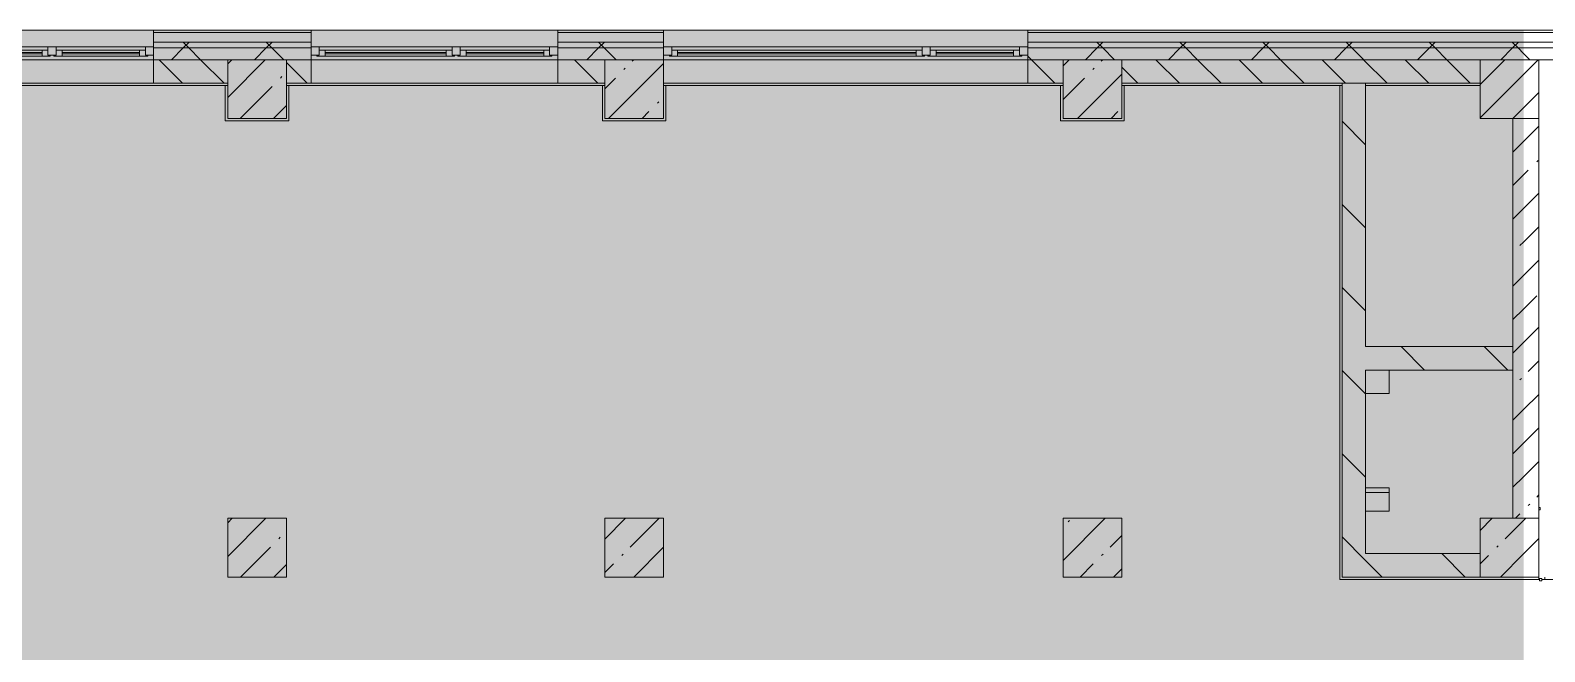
# Model space of a CAD drawing. Header units: millimetres. Extents: x -8624 to 200327, y -8553 to 29000.
# Drawn here: x 71860 to 84750, y 22065 to 27350 of the extents above; entities that cross this region are included whole.
import ezdxf

# ---------------------------------------------------------------- set-up
doc = ezdxf.new("R2010")
doc.units = ezdxf.units.MM
doc.linetypes.add('200_ШТРИХ__ш1_п0_6_', pattern=[800, 500, -300])
doc.layers.add('A-DETL-GENF-1', color=7, linetype='Continuous', lineweight=9, true_color=0xc0c0c0, transparency=0.4)
for name, color, linetype, lineweight in [('A-DETL-MBND-1', 7, '200_ШТРИХ__ш1_п0_6_', 9), ('A-WALL', 7, 'Continuous', 5), ('A-WALL-3', 7, 'Continuous', 9), ('I-WALL', 7, 'Continuous', 5), ('S-COLS', 7, 'Continuous', 5)]:
    doc.layers.add(name, color=color, linetype=linetype, lineweight=lineweight)
for name, color, linetype, lineweight, true_color in [('A-FLOR-1', 7, 'Continuous', 5, 0xb7b7b7), ('A-FLOR-2', 7, 'Continuous', 5, 0xaaaaaa), ('A-GLAZ-1', 7, 'Continuous', 5, 0x737373), ('A-WALL-1', 7, 'Continuous', 5, 0x737373), ('A-WALL-2', 7, 'Continuous', 9, 0x737373), ('I-WALL-2', 7, 'Continuous', 5, 0x737373), ('S-COLS-1', 7, 'Continuous', 5, 0x737373)]:
    doc.layers.add(name, color=color, linetype=linetype, lineweight=lineweight, true_color=true_color)
pattern_1 = [(45, (0, 0), (-285.1231, 285.1231), []), (45, (285.12, 0), (-285.1231, 285.1231), [504.031, -100.806, 16.764, -84.042])]
pattern_2 = [(45, (-84450, -22950), (-285.1231, 285.1231), []), (45, (-84164.88, -22950), (-285.1231, 285.1231), [504.031, -100.806, 16.764, -84.042])]
pattern_3 = [(45, (0, 0), (-353.5534, 353.5534), []), (135, (0, 0), (-353.5534, -353.5534), [])]
pattern_4 = [(135, (0, 0), (-353.5534, -353.5534), [])]

# ---------------------------------------------------------------- blocks, each defined once
blk = doc.blocks.new('BSC_Колонна _Прямоугольная - 500х500-23287078-3_1_2_птичка копия 1')
at = {"layer": 'S-COLS'}
h = blk.add_hatch(dxfattribs=at)
h.set_pattern_fill('FP_24', color=256, style=0, pattern_type=2)
h.set_pattern_definition(pattern_2)
h.paths.add_polyline_path([(-250, -250), (120, -250), (120, 250), (-250, 250), (-250, 66)])
h = blk.add_hatch(dxfattribs=at)
h.set_pattern_fill('FP_24', color=256, style=0, pattern_type=2)
h.set_pattern_definition(pattern_2)
h.paths.add_polyline_path([(250, -250), (250, 250), (120, 250), (120, -250), (149, -250)])
for p, q in [((250, 250), (120, 250)), ((250, -250), (250, 250)), ((120, -250), (250, -250))]:
    blk.add_line(p, q, dxfattribs=at)
at = {"layer": 'S-COLS-1'}
for p, q in [((120, 250), (-250, 250)), ((-250, 250), (-250, -250)), ((-250, -250), (120, -250))]:
    blk.add_line(p, q, dxfattribs=at)
blk = doc.blocks.new('BSC_Колонна _Прямоугольная - 500х500-V35-3_1_2_птичка копия 1')
at = {"layer": 'S-COLS'}
h = blk.add_hatch(dxfattribs=at)
h.set_pattern_fill('FP_41', color=256, style=0, pattern_type=2)
h.set_pattern_definition([(45, (-77000, -22950), (-285.1231, 285.1231), []), (45, (-76714.88, -22950), (-285.1231, 285.1231), [504.031, -100.806, 16.764, -84.042])])
h.paths.add_polyline_path([(-250, -250), (250, -250), (250, 250), (-250, 250)])
at = {"layer": 'S-COLS-1'}
for p, q in [((250, 250), (-250, 250)), ((-250, 250), (-250, -250)), ((250, -250), (250, 250)), ((-250, -250), (250, -250))]:
    blk.add_line(p, q, dxfattribs=at)
blk = doc.blocks.new('BSC_Колонна _Прямоугольная - 500х500-V36-3_1_2_птичка копия 1')
at = {"layer": 'S-COLS'}
h = blk.add_hatch(dxfattribs=at)
h.set_pattern_fill('FP_42', color=256, style=0, pattern_type=2)
h.set_pattern_definition([(45, (-73790, -22950), (-285.1231, 285.1231), []), (45, (-73504.88, -22950), (-285.1231, 285.1231), [504.031, -100.806, 16.764, -84.042])])
h.paths.add_polyline_path([(-250, -250), (250, -250), (250, 250), (-250, 250)])
at = {"layer": 'S-COLS-1'}
for p, q in [((250, 250), (-250, 250)), ((-250, 250), (-250, -250)), ((250, -250), (250, 250)), ((-250, -250), (250, -250))]:
    blk.add_line(p, q, dxfattribs=at)
blk = doc.blocks.new('120_Окно_СКБ_2Ст - 120_Окно_СКБ_2Ст 3100х2500 _мал_створка слева_ 2-19089248-3_1_2_птичка копия 1')
at = {"layer": 'A-GLAZ-1'}
for p, q in [((-1550, -75), (-1550, -5)), ((-1550, -5), (-1480, -5)), ((1550, -5), (-1550, -5)), ((-1480, -75), (-1550, -75)), ((-1550, -75), (-1500, -75)), ((-1480, -75), (-1500, -75)), ((-1500, -75), (-1500, -85)), ((-1500, -85), (670, -85)), ((670, -85), (-1500, -85)), ((-1480, -5), (-1480, -75)), ((650, -35), (-1480, -35)), ((-1480, -35), (-1480, -75)), ((-1430, -85), (-1430, -35)), ((-1430, -55), (600, -55)), ((600, -65), (-1430, -65)), ((600, -85), (600, -35)), ((650, -75), (650, -5)), ((650, -5), (720, -5)), ((650, -75), (650, -35)), ((720, -75), (650, -75)), ((670, -75), (650, -75)), ((670, -75), (700, -75)), ((670, -85), (670, -75)), ((720, -75), (700, -75)), ((700, -75), (700, -85)), ((700, -85), (1500, -85)), ((1500, -85), (700, -85)), ((720, -5), (720, -75)), ((1480, -35), (720, -35)), ((720, -35), (720, -75)), ((770, -85), (770, -35)), ((770, -55), (1430, -55)), ((1430, -65), (770, -65)), ((1430, -85), (1430, -35)), ((1480, -75), (1480, -5)), ((1480, -5), (1550, -5)), ((1480, -75), (1480, -35)), ((1550, -75), (1480, -75)), ((1500, -75), (1480, -75)), ((1500, -75), (1550, -75)), ((1500, -85), (1500, -75)), ((1550, -5), (1550, -75))]:
    blk.add_line(p, q, dxfattribs=at)
blk = doc.blocks.new('120_Окно_СКБ_2Ст - 120_Окно_СКБ_2Ст 2100х2400 _мал створка справа_-19092174-3_1_2_птичка копия 1')
at = {"layer": 'A-GLAZ-1'}
for p, q in [((-1050, -75), (-1050, -5)), ((-1050, -5), (-980, -5)), ((1050, -5), (-1050, -5)), ((-980, -75), (-1050, -75)), ((-1050, -75), (-1000, -75)), ((-980, -75), (-1000, -75)), ((-1000, -75), (-1000, -85)), ((-1000, -85), (170, -85)), ((170, -85), (-1000, -85)), ((-980, -5), (-980, -75)), ((150, -35), (-980, -35)), ((-980, -35), (-980, -75)), ((-930, -85), (-930, -35)), ((-930, -55), (100, -55)), ((100, -65), (-930, -65)), ((100, -85), (100, -35)), ((150, -75), (150, -5)), ((150, -5), (220, -5)), ((150, -75), (150, -35)), ((220, -75), (150, -75)), ((170, -75), (150, -75)), ((170, -75), (200, -75)), ((170, -85), (170, -75)), ((220, -75), (200, -75)), ((200, -75), (200, -85)), ((200, -85), (1000, -85)), ((1000, -85), (200, -85)), ((220, -5), (220, -75)), ((980, -35), (220, -35)), ((220, -35), (220, -75)), ((270, -85), (270, -35)), ((270, -55), (930, -55)), ((930, -65), (270, -65)), ((930, -85), (930, -35)), ((980, -75), (980, -5)), ((980, -5), (1050, -5)), ((980, -75), (980, -35)), ((1050, -75), (980, -75)), ((1000, -75), (980, -75)), ((1000, -75), (1050, -75)), ((1000, -85), (1000, -75)), ((1050, -5), (1050, -75))]:
    blk.add_line(p, q, dxfattribs=at)
blk = doc.blocks.new('BSC_Колонна _Прямоугольная - 500х500-V111-3_1_2_птичка копия 1')
at = {"layer": 'S-COLS'}
h = blk.add_hatch(dxfattribs=at)
h.set_pattern_fill('FP_79', color=256, style=0, pattern_type=2)
h.set_pattern_definition([(45, (-80900, -22950), (-285.1231, 285.1231), []), (45, (-80614.88, -22950), (-285.1231, 285.1231), [504.031, -100.806, 16.764, -84.042])])
h.paths.add_polyline_path([(-250, -250), (250, -250), (250, 250), (-250, 250)])
at = {"layer": 'S-COLS-1'}
for p, q in [((250, 250), (-250, 250)), ((-250, 250), (-250, -250)), ((250, -250), (250, 250)), ((-250, -250), (250, -250))]:
    blk.add_line(p, q, dxfattribs=at)

msp = doc.modelspace()

# ---------------------------------------------------------------- hatches: boundary and pattern name
at = {"layer": 'A-DETL-GENF-1'}
msp.add_hatch(color=256, dxfattribs=at).paths.add_polyline_path([(73932, -251.7), (75850, -251.7), (75850, 3288.3), (84570, 3288.3), (84570, 27348.3), (41910, 27348.3), (41910, 23888.3), (38310.1, 23888.3), (38310.1, -251.7), (72154, -251.7)])
at = {"layer": 'A-WALL'}
h = msp.add_hatch(dxfattribs=at)
h.set_pattern_fill('FP_27', color=256, style=0, pattern_type=2)
h.set_pattern_definition(pattern_3)
h.paths.add_polyline_path([(84516.2, 27200), (84570, 27200), (84570, 27250), (80350, 27250), (80350, 27200), (84155, 27200)])
h.paths.add_polyline_path([(76598.8, 27200), (77250, 27200), (77250, 27250), (76350, 27250), (76350, 27200)])
h.paths.add_polyline_path([(65931.4, 27200), (67110, 27200), (67110, 27250), (62860, 27250), (62860, 27200), (65042.4, 27200)])
h.paths.add_polyline_path([(69610, 27200), (70810, 27200), (70810, 27250), (69610, 27250)])
h.paths.add_polyline_path([(61486.6, 27200), (61960, 27200), (61960, 27250), (59860, 27250), (59860, 27200), (60597.6, 27200)])
h.paths.add_polyline_path([(72910, 27200), (74250, 27200), (74250, 27250), (72910, 27250)])
h.paths.add_polyline_path([(57930.7, 27200), (58960, 27200), (58960, 27250), (57860, 27250), (57860, 27200)])
h.paths.add_polyline_path([(53260, 27200), (54760, 27200), (54760, 27250), (53260, 27250)])
h.paths.add_polyline_path([(50760, 27200), (50760, 27250), (49660.3, 27250), (49660.3, 27200), (49930.1, 27200)])
h.paths.add_polyline_path([(42060, 27200), (44560, 27200), (44560, 27250), (42060, 27250)])
h.paths.add_polyline_path([(48152.2, 27200), (48760.3, 27200), (48760.3, 27250), (47660, 27250), (47660, 27200)])
h = msp.add_hatch(dxfattribs=at)
h.set_pattern_fill('FP_27', color=256, style=0, pattern_type=2)
h.set_pattern_definition(pattern_3)
h.paths.add_polyline_path([(84480, 27100), (84570, 27100), (84570, 27200), (80350, 27200), (80350, 27100), (84155, 27100)])
h.paths.add_polyline_path([(66820.3, 27100), (67110, 27100), (67110, 27200), (62860, 27200), (62860, 27100), (66375.8, 27100)])
h.paths.add_polyline_path([(69610, 27100), (70810, 27100), (70810, 27200), (69610, 27200)])
h.paths.add_polyline_path([(72910, 27100), (74250, 27100), (74250, 27200), (72910, 27200)])
h.paths.add_polyline_path([(76598.8, 27100), (77250, 27100), (77250, 27200), (76350, 27200), (76350, 27100)])
h.paths.add_polyline_path([(61960, 27100), (61960, 27200), (59860, 27200), (59860, 27100), (61486.6, 27100)])
h.paths.add_polyline_path([(58960, 27100), (58960, 27200), (57860, 27200), (57860, 27100), (57930.7, 27100)])
h.paths.add_polyline_path([(54374.9, 27100), (54760, 27100), (54760, 27200), (53260, 27200), (53260, 27100), (53486, 27100)])
h.paths.add_polyline_path([(50760, 27100), (50760, 27200), (49660.3, 27200), (49660.3, 27100), (49930.1, 27100)])
h.paths.add_polyline_path([(42160, 27100), (44560, 27100), (44560, 27200), (42160, 27200)])
h.paths.add_polyline_path([(48152.2, 27100), (48760.3, 27100), (48760.3, 27200), (47660, 27200), (47660, 27100)])
h = msp.add_hatch(dxfattribs=at)
h.set_pattern_fill('FP_27', color=256, style=0, pattern_type=2)
h.set_pattern_definition(pattern_3)
h.paths.add_polyline_path([(93210, 27200), (93210, 27250), (84570, 27250), (84570, 27200), (93160, 27200)])
h = msp.add_hatch(dxfattribs=at)
h.set_pattern_fill('FP_27', color=256, style=0, pattern_type=2)
h.set_pattern_definition(pattern_3)
h.paths.add_polyline_path([(93160, 27100), (93160, 27200), (84570, 27200), (84570, 27100), (93060, 27100)])
h = msp.add_hatch(dxfattribs=at)
h.set_pattern_fill('FP_25', color=256, style=0, pattern_type=2)
h.set_pattern_definition([(135, (0, 0), (-176.7767, -176.7767), [])])
h.paths.add_polyline_path([(80350, 26900), (80650, 26900), (80650, 27100), (80350, 27100), (80350, 27006.1)])
h.paths.add_polyline_path([(81150, 26900), (84200, 26900), (84200, 27100), (81150, 27100), (81150, 27031.3)])
h.paths.add_polyline_path([(76350, 26900), (76750, 26900), (76750, 27100), (76350, 27100)])
h.paths.add_polyline_path([(72910, 26900), (73540, 26900), (73540, 27100), (72910, 27100)])
h.paths.add_polyline_path([(70310, 26900), (70310, 27100), (69610, 27100), (69610, 26900)])
h.paths.add_polyline_path([(65042.4, 26900), (66160, 26900), (66160, 27100), (62860, 27100), (62860, 26900), (63264.5, 26900)])
h.paths.add_polyline_path([(66760, 26900), (67110, 26900), (67110, 27100), (66760, 27100), (66760, 27031.3)])
h.paths.add_polyline_path([(74040, 26900), (74250, 26900), (74250, 27100), (74040, 27100), (74040, 27031.3)])
h.paths.add_polyline_path([(57860, 26900), (58960, 26900), (58960, 27100), (57860, 27100)])
h.paths.add_polyline_path([(60160, 26900), (60160, 27100), (59860, 27100), (59860, 26900)])
h.paths.add_polyline_path([(60760, 26900), (61960, 26900), (61960, 27100), (60760, 27100)])
h.paths.add_polyline_path([(54160, 26900), (54160, 27100), (53260, 27100), (53260, 26900), (53486, 26900)])
h.paths.add_polyline_path([(42760, 26900), (44560, 26900), (44560, 27100), (42760, 27100), (42760, 27031.3)])
h.paths.add_polyline_path([(47660, 26900), (48160, 26900), (48160, 27100), (47660, 27100)])
h.paths.add_polyline_path([(49660.3, 26900), (50760, 26900), (50760, 27100), (49660.3, 27100)])
at = {"layer": 'I-WALL'}
h = msp.add_hatch(dxfattribs=at)
h.set_pattern_fill('FP_26', color=256, style=0, pattern_type=2)
h.set_pattern_definition(pattern_4)
h.paths.add_polyline_path([(83025.1, 24259.9), (83225.1, 24259.9), (83225.1, 26900), (83025.1, 26900), (83025.1, 25310.6)])
h = msp.add_hatch(dxfattribs=at)
h.set_pattern_fill('FP_23', color=256, style=0, pattern_type=2)
h.set_pattern_definition(pattern_1)
h.paths.add_polyline_path([(84570, 23200), (84570, 26600), (84480, 26600), (84480, 23200)])
h = msp.add_hatch(dxfattribs=at)
h.set_pattern_fill('FP_23', color=256, style=0, pattern_type=2)
h.set_pattern_definition(pattern_1)
h.paths.add_polyline_path([(84700, 23200), (84700, 26600), (84570, 26600), (84570, 23200), (84599.4, 23200)])
h = msp.add_hatch(dxfattribs=at)
h.set_pattern_fill('FP_26', color=256, style=0, pattern_type=2)
h.set_pattern_definition(pattern_4)
h.paths.add_polyline_path([(83523.2, 24460), (84480, 24460), (84480, 24660), (83225.1, 24660), (83225.1, 24460)])
h = msp.add_hatch(dxfattribs=at)
h.set_pattern_fill('FP_26', color=256, style=0, pattern_type=2)
h.set_pattern_definition(pattern_4)
h.paths.add_polyline_path([(83225.1, 22700), (83225.1, 24259.9), (83025.1, 24259.9), (83025.1, 22700)])
h = msp.add_hatch(dxfattribs=at)
h.set_pattern_fill('FP_26', color=256, style=0, pattern_type=2)
h.set_pattern_definition(pattern_4)
h.paths.add_polyline_path([(83225.1, 22700), (84200, 22700), (84200, 22900), (83225.1, 22900)])
at = {"layer": 'S-COLS'}
h = msp.add_hatch(dxfattribs=at)
h.set_pattern_fill('FP_23', color=256, style=0, pattern_type=2)
h.set_pattern_definition(pattern_1)
h.paths.add_polyline_path([(73540, 26600), (74040, 26600), (74040, 27100), (73540, 27100), (73540, 26900)])
h = msp.add_hatch(dxfattribs=at)
h.set_pattern_fill('FP_23', color=256, style=0, pattern_type=2)
h.set_pattern_definition(pattern_1)
h.paths.add_polyline_path([(76750, 26600), (77250, 26600), (77250, 27100), (76750, 27100), (76750, 26714.1)])
h = msp.add_hatch(dxfattribs=at)
h.set_pattern_fill('FP_23', color=256, style=0, pattern_type=2)
h.set_pattern_definition(pattern_1)
h.paths.add_polyline_path([(81150, 26600), (81150, 27100), (80650, 27100), (80650, 26600), (81043.6, 26600)])
h = msp.add_hatch(dxfattribs=at)
h.set_pattern_fill('FP_23', color=256, style=0, pattern_type=2)
h.set_pattern_definition(pattern_1)
h.paths.add_polyline_path([(84298.8, 26600), (84570, 26600), (84570, 27100), (84200, 27100), (84200, 26600)])
h = msp.add_hatch(dxfattribs=at)
h.set_pattern_fill('FP_23', color=256, style=0, pattern_type=2)
h.set_pattern_definition(pattern_1)
h.paths.add_polyline_path([(84599.4, 26600), (84700, 26600), (84700, 27100), (84570, 27100), (84570, 26600)])

# ---------------------------------------------------------------- linework, layer by layer
at = {"layer": 'A-DETL-MBND-1'}
for p, q in [((83425.1, 23420), (83225.1, 23420)), ((84710, 23290.5), (84700, 23290.5)), ((84700, 23270.5), (84710, 23270.5)), ((84710, 23270.5), (84710, 23290.5))]:
    msp.add_line(p, q, dxfattribs=at)
at = {"layer": 'A-FLOR-1'}
for p, q in [((73520, 26580), (73520, 26880)), ((74060, 26880), (74060, 26580)), ((76730, 26580), (76730, 26880)), ((77270, 26880), (77270, 26580)), ((80630, 26580), (80630, 26880)), ((81170.1, 26880), (81170.1, 26580)), ((83005.1, 22680), (83005.1, 26880)), ((74060, 26580), (73520, 26580)), ((77270, 26580), (76730, 26580)), ((81170.1, 26580), (80630, 26580)), ((83225.1, 24459.9), (83425.1, 24459.9)), ((83425.1, 24459.9), (83425.1, 24259.9)), ((83425.1, 24259.9), (83225.1, 24259.9)), ((83225.1, 23459.9), (83425.1, 23459.9)), ((83425.1, 23459.9), (83425.1, 23259.9)), ((83425.1, 23259.9), (83225.1, 23259.9)), ((84704.6, 22680), (83005.1, 22680))]:
    msp.add_line(p, q, dxfattribs=at)
at = {"layer": 'A-FLOR-2'}
for p, q in [((84700, 22680), (84700, 22700)), ((84750, 22700), (84750, 22680)), ((84990, 22680), (84724.6, 22680))]:
    msp.add_line(p, q, dxfattribs=at)
at = {"layer": 'A-WALL'}
for p, q in [((76350, 27350), (49660.3, 27350)), ((93310, 27350), (76350, 27350)), ((80650, 27100), (92810, 27100)), ((84724.6, 22689), (84704.6, 22689)), ((84704.6, 22689), (84704.6, 22669)), ((84724.6, 22669), (84724.6, 22689)), ((84704.6, 22669), (84724.6, 22669))]:
    msp.add_line(p, q, dxfattribs=at)
at = {"layer": 'A-WALL-1'}
for p, q in [((72910, 27348.3), (72910, 26900)), ((74250, 26900), (74250, 27348.3)), ((76350, 27348.3), (76350, 26900)), ((77250, 27100), (77250, 27348.3)), ((80350, 27348.3), (80350, 26900)), ((80650, 27100), (53260, 27100)), ((73540, 26900), (73540, 27100)), ((74040, 27100), (74040, 26900)), ((76750, 26900), (76750, 27100)), ((80650, 27031.3), (80650, 27100)), ((81150, 27100), (81150, 26900)), ((84200, 26900), (84200, 27100)), ((80650, 26900), (80650, 27030.4)), ((72910, 26900), (73540, 26900)), ((74040, 26900), (74250, 26900)), ((76350, 26900), (76750, 26900)), ((80350, 26900), (80650, 26900)), ((81150, 26900), (83025.1, 26900)), ((83225.1, 26900), (84200, 26900))]:
    msp.add_line(p, q, dxfattribs=at)
at = {"layer": 'A-WALL-2'}
for p, q in [((74250, 27330), (72910, 27330)), ((77250, 27330), (76350, 27330)), ((74250, 27250), (72910, 27250)), ((74250, 27200), (72910, 27200)), ((77250, 27250), (76350, 27250)), ((77250, 27200), (76350, 27200)), ((83225.1, 26900), (83025.1, 26900))]:
    msp.add_line(p, q, dxfattribs=at)
at = {"layer": 'A-WALL-3'}
for p, q in [((93290, 27330), (80350, 27330)), ((93210, 27250), (80350, 27250)), ((93160, 27200), (80350, 27200))]:
    msp.add_line(p, q, dxfattribs=at)
at = {"layer": 'I-WALL'}
for p, q in [((84700, 26600), (84480, 26600)), ((84700, 23200), (84700, 26600))]:
    msp.add_line(p, q, dxfattribs=at)
at = {"layer": 'I-WALL-2'}
for p, q in [((70810, 27100), (72910, 27100)), ((74250, 27100), (76350, 27100)), ((77250, 27100), (80350, 27100)), ((72910, 26900), (70810, 26900)), ((73540, 26880), (70810, 26880)), ((76750, 26880), (74040, 26880)), ((76350, 26900), (74250, 26900)), ((80350, 26900), (77250, 26900)), ((80650, 26880), (77250, 26880)), ((83025.1, 26880), (81150, 26880)), ((83025.1, 26900), (83025.1, 22700)), ((83225.1, 24660), (83225.1, 26900)), ((84200, 26880), (83225.1, 26880)), ((84480, 26600), (84480, 23200)), ((84480, 24660), (83225.1, 24660)), ((83225.1, 24460), (84480, 24460)), ((83225.1, 22900), (83225.1, 24460)), ((84200, 22900), (83225.1, 22900)), ((83025.1, 22700), (84200, 22700))]:
    msp.add_line(p, q, dxfattribs=at)
at = {"layer": 'S-COLS'}
for p, q in [((84700, 27100), (84570, 27100)), ((84700, 26600), (84700, 27100)), ((84570, 26600), (84700, 26600))]:
    msp.add_line(p, q, dxfattribs=at)
at = {"layer": 'S-COLS-1'}
for p, q in [((74040, 27100), (73540, 27100)), ((73540, 27100), (73540, 26900)), ((74040, 26900), (74040, 27100)), ((77250, 27100), (76750, 27100)), ((76750, 27100), (76750, 26900)), ((77250, 26600), (77250, 27100)), ((81150, 27100), (80650, 27100)), ((80650, 27100), (80650, 27031.3)), ((81150, 26900), (81150, 27100)), ((84570, 27100), (84200, 27100)), ((84200, 27100), (84200, 26900)), ((80650, 27030.4), (80650, 26900)), ((73540, 26900), (73540, 26600)), ((74040, 26600), (74040, 26900)), ((76750, 26900), (76750, 26600)), ((80650, 26900), (80650, 26600)), ((81150, 26600), (81150, 26900)), ((84200, 26900), (84200, 26600)), ((73540, 26600), (74040, 26600)), ((76750, 26600), (77250, 26600)), ((80650, 26600), (81150, 26600)), ((84200, 26600), (84570, 26600))]:
    msp.add_line(p, q, dxfattribs=at)

# ---------------------------------------------------------------- block references
at = {"layer": 'A-GLAZ-1'}
for name, p in [('120_Окно_СКБ_2Ст - 120_Окно_СКБ_2Ст 2100х2400 _мал створка справа_-19092174-3_1_2_птичка копия 1', (71860, 27215)), ('120_Окно_СКБ_2Ст - 120_Окно_СКБ_2Ст 2100х2400 _мал створка справа_-19092174-3_1_2_птичка копия 1', (75300, 27215)), ('120_Окно_СКБ_2Ст - 120_Окно_СКБ_2Ст 3100х2500 _мал_створка слева_ 2-19089248-3_1_2_птичка копия 1', (78800, 27215))]:
    msp.add_blockref(name, p, dxfattribs=at)
at = {"layer": 'S-COLS'}
msp.add_blockref('BSC_Колонна _Прямоугольная - 500х500-23287078-3_1_2_птичка копия 1', (84450, 22950), dxfattribs=at)
at = {"layer": 'S-COLS-1'}
for name, p in [('BSC_Колонна _Прямоугольная - 500х500-V36-3_1_2_птичка копия 1', (73790, 22950)), ('BSC_Колонна _Прямоугольная - 500х500-V35-3_1_2_птичка копия 1', (77000, 22950)), ('BSC_Колонна _Прямоугольная - 500х500-V111-3_1_2_птичка копия 1', (80900, 22950))]:
    msp.add_blockref(name, p, dxfattribs=at)

doc.saveas('drawing.dxf')
